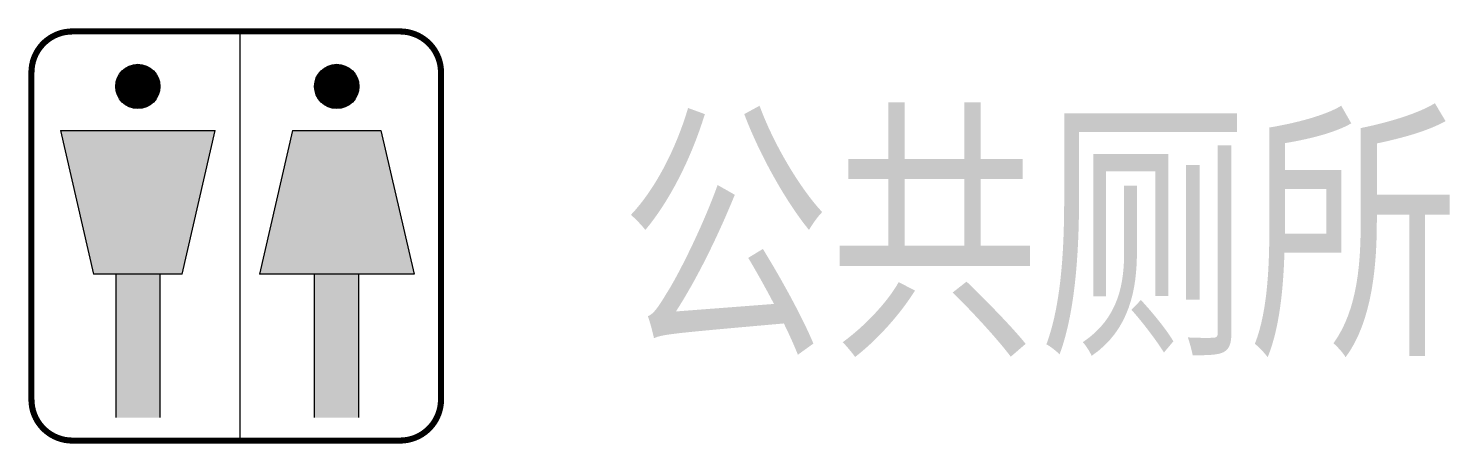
# Model space of a CAD drawing. Header units: millimetres. Extents: x -0.1 to 24.2, y -0.8 to 6.3.
import ezdxf

# ---------------------------------------------------------------- set-up
doc = ezdxf.new("R2010")
doc.units = ezdxf.units.MM
doc.layers.add('设施图块', color=7, linetype='Continuous')
doc.styles.add('设施块标注', font='SIMFANG.TTF', dxfattribs={"width": 0.75})

msp = doc.modelspace()

# ---------------------------------------------------------------- linework, layer by layer
at = {"layer": '设施图块', "color": 5}
for p, q in [((3.561, 6.298), (3.561, -0.7)), ((0.496, 4.603), (3.139, 4.603)), ((0.496, 4.603), (1.062, 2.148)), ((2.573, 2.148), (3.139, 4.603)), ((4.461, 4.603), (3.894, 2.148)), ((4.461, 4.603), (5.971, 4.603)), ((5.971, 4.603), (6.538, 2.148)), ((2.573, 2.148), (1.062, 2.148)), ((1.44, 2.148), (1.44, -0.306)), ((2.195, 2.148), (2.195, -0.306)), ((6.538, 2.148), (3.894, 2.148)), ((4.838, -0.306), (4.838, 2.148)), ((5.594, -0.306), (5.594, 2.148))]:
    msp.add_line(p, q, dxfattribs=at)
at = {"layer": '设施图块', "color": 5, "const_width": 0.104}
msp.add_lwpolyline([(0, 5.598, -0.41422), (0.7, 6.298), (6.298, 6.298, -0.414214), (6.998, 5.598), (6.998, 0, -0.414214), (6.298, -0.7), (0.7, -0.7, -0.414214), (0, 0), (0, 5.598)], format="xyb", dxfattribs=at)
at = {"layer": '设施图块', "color": 5, "const_width": 0.378}
for points in [[(1.629, 5.358, 1), (2.006, 5.358, 1)], [(5.027, 5.358, 1), (5.405, 5.358, 1)]]:
    msp.add_lwpolyline(points, format="xyb", close=True, dxfattribs=at)
at = {"layer": '设施图块', "color": 5}
for centre in [(1.818, 5.358), (5.216, 5.358)]:
    msp.add_circle(centre, 0.378, dxfattribs=at)
for points in [[(0.496, 4.603), (3.139, 4.603), (1.062, 2.148), (2.573, 2.148)], [(4.461, 4.603), (5.971, 4.603), (3.894, 2.148), (6.538, 2.148)], [(1.44, 2.148), (2.195, 2.148), (1.44, -0.306), (2.195, -0.306)], [(4.838, 2.148), (5.594, 2.148), (4.838, -0.306), (5.594, -0.306)]]:
    msp.add_solid(points, dxfattribs=at)

# ---------------------------------------------------------------- texts
at = {"layer": '设施图块', "style": '设施块标注', "width": 0.75}
msp.add_attdef('公共厕所', (10.06, 1.117), '公共厕所', height=3.5, dxfattribs=at)

doc.saveas('drawing.dxf')
